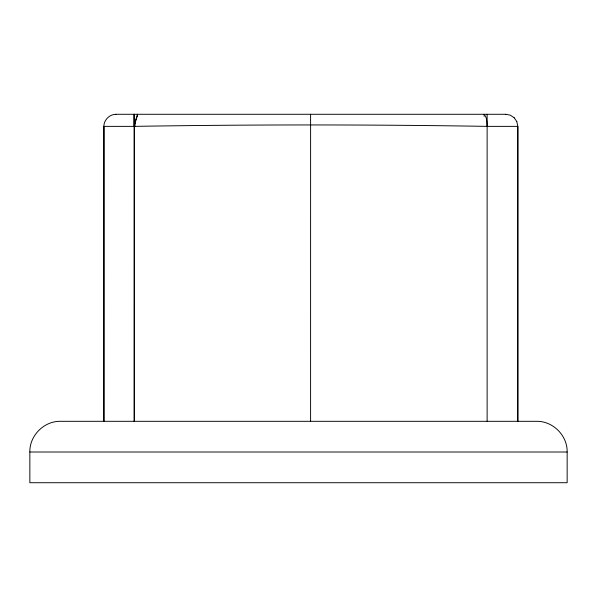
<?xml version="1.0" encoding="UTF-8"?>
<svg xmlns="http://www.w3.org/2000/svg" width="597" height="597" viewBox="0 0 597 597"><rect width="100%" height="100%" fill="white"/><g stroke="black" fill="none" stroke-linecap="round" stroke-linejoin="round"><path stroke-width="0.9" d="M516.823 121.639L517.83 126.37L517.815 421.31L517.83 126.37L487.13 126.37C369.453 124.467 251.747 124.467 134.079 126.37L103.788 126.37L103.781 421.31L103.826 126.37C103.96 119.878 109.423 114.408 115.915 114.281M134.049 421.31L134.079 114.281L134.079 126.37L137.422 114.281M310.589 421.31L310.604 114.281M29.85 452.011C29.432 435.609 44.148 420.892 60.551 421.31L536.449 421.31C552.852 420.892 567.568 435.609 567.15 452.011L567.15 482.719L29.85 482.719L29.85 452.011L567.15 452.011M115.878 114.281L505.741 114.281M483.868 114.281C487.271 116.915 486.749 122.43 487.13 126.37M505.696 114.281L510.256 115.154L514.248 117.781M514.204 117.781L516.868 121.639M487.13 114.281L487.13 421.31M134.526 114.281L134.526 421.31M103.811 126.37L103.811 421.31M134.862 126.407A12.619 4.507 -86.4 0 1 137.661 115.796M483.921 115.811A12.619 4.485 86.4 0 1 484.219 116.303"/></g></svg>
